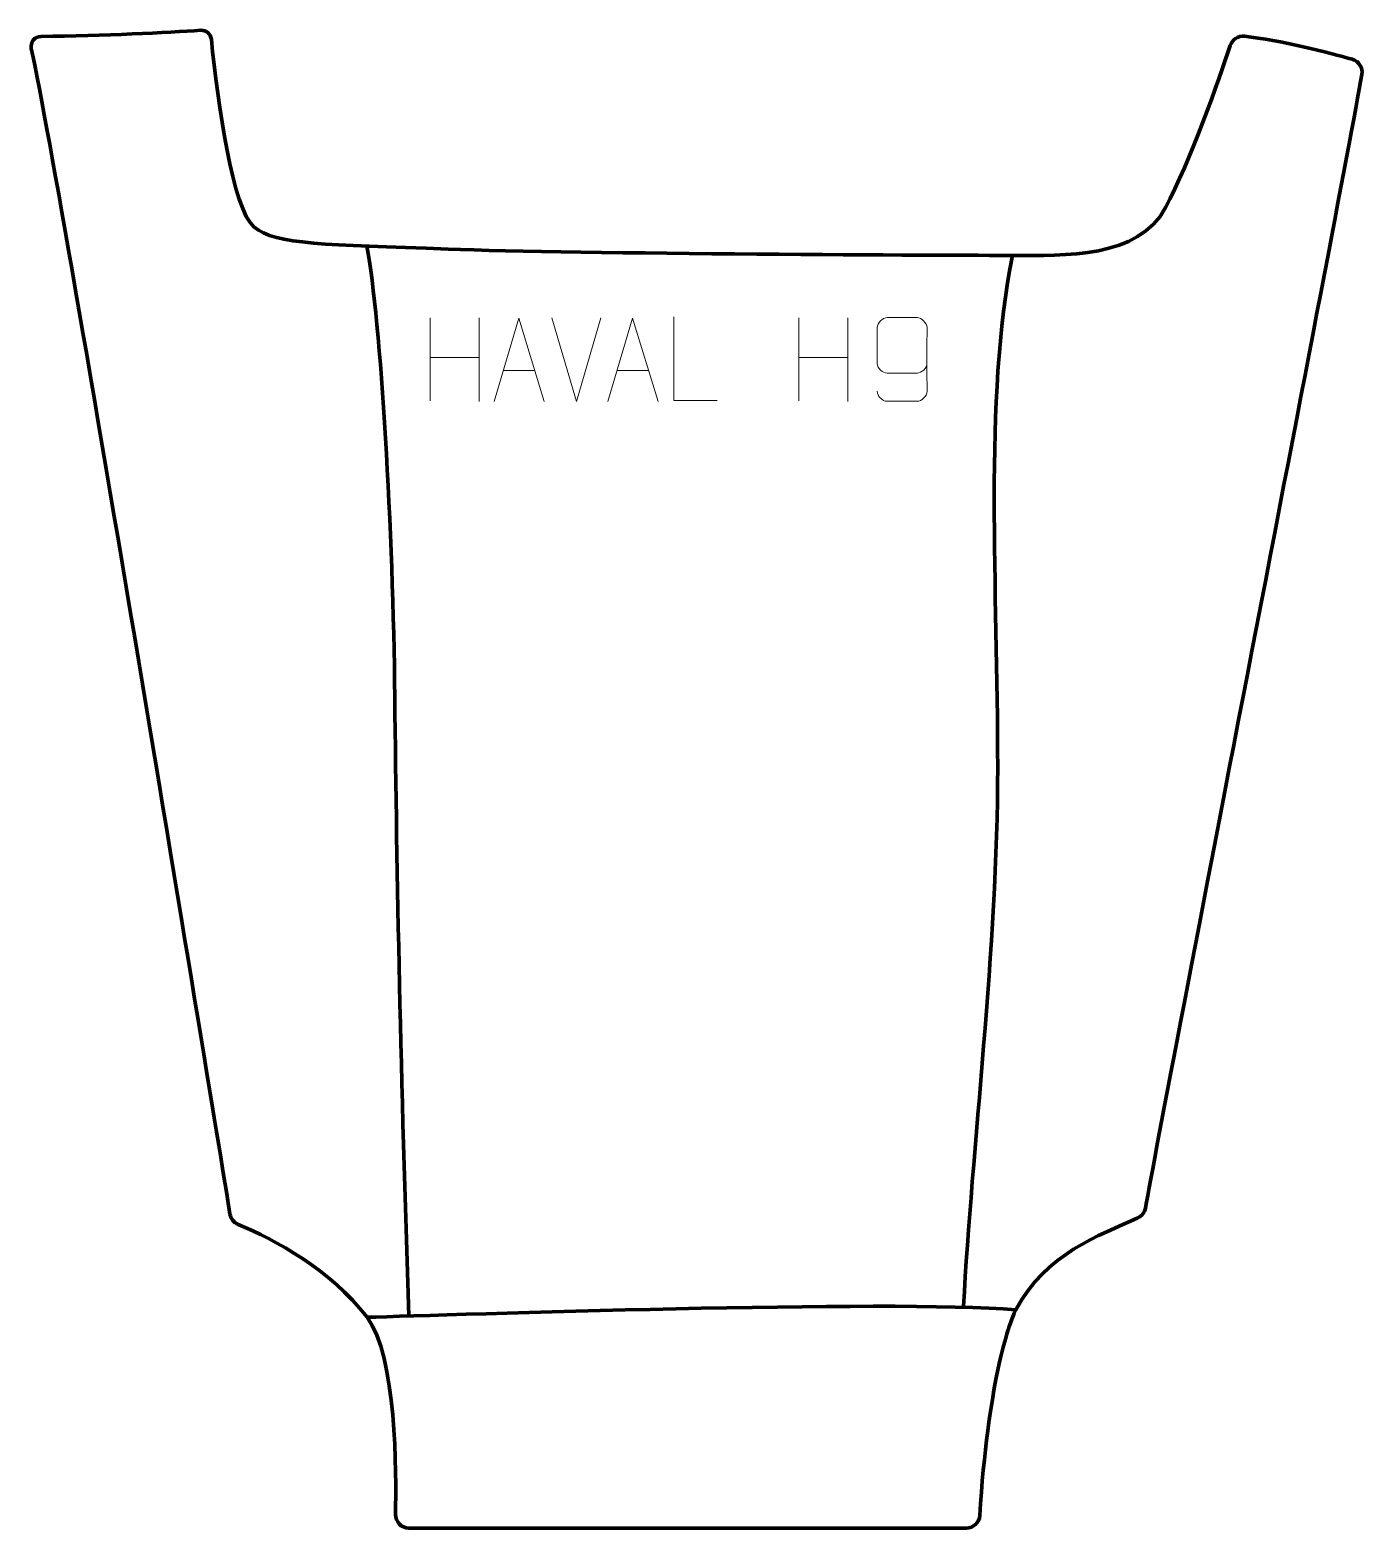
# Model space of a CAD drawing. Header units: millimetres. Extents: x -199 to 199, y -223 to 224.
import ezdxf

# ---------------------------------------------------------------- set-up
doc = ezdxf.new("R2010")
doc.units = ezdxf.units.MM
doc.header["$MEASUREMENT"] = 0
for name, color, linetype in [('layer 1', 7, 'Continuous'), ('layer 2', 7, 'Continuous'), ('layer 3', 7, 'Continuous')]:
    doc.layers.add(name, color=color, linetype=linetype)

msp = doc.modelspace()

# ---------------------------------------------------------------- linework, layer by layer
at = {"layer": 'layer 1', "color": 250, "lineweight": 9}
for points in [[(-79.4706, 137.7077), (-79.4706, 137.7077), (-79.4706, 112.9302), (-79.4706, 112.9302)], [(-64.8273, 137.7077), (-64.8273, 137.7077), (-64.8273, 112.7542), (-64.8273, 112.7542)], [(-35.8468, 112.7541), (-35.8468, 112.7541), (-43.1686, 137.7077), (-43.1686, 137.7077)], [(-28.5249, 137.7077), (-28.5249, 137.7077), (-35.8467, 112.7541), (-35.8467, 112.7541)], [(30.5294, 137.7077), (30.5294, 137.7077), (30.5294, 112.9302), (30.5294, 112.9302)], [(45.1727, 137.7077), (45.1727, 137.7077), (45.1727, 112.7542), (45.1727, 112.7542)], [(-79.4706, 125.8254), (-79.4706, 125.8254), (-64.8273, 125.8258), (-64.8273, 125.8258)], [(30.5294, 125.8254), (30.5294, 125.8254), (45.1727, 125.8258), (45.1727, 125.8258)], [(-57.7145, 121.9236), (-57.7145, 121.9236), (-48.2188, 121.9236), (-48.2188, 121.9236)], [(-23.7145, 121.9236), (-23.7145, 121.9236), (-14.2188, 121.9236), (-14.2188, 121.9236)]]:
    msp.add_open_spline(points, degree=3, dxfattribs=at)
for points, knots in [([(-60.4371, 112.6742), (-60.4371, 112.6742), (-53.0661, 137.6277), (-53.0661, 137.6277), (-53.0661, 137.6277), (-53.0661, 137.6277), (-45.4962, 112.6742), (-45.4962, 112.6742)], [0, 0, 0, 0, 0.33333333, 0.33333333, 0.33333333, 0.33333333, 1, 1, 1, 1]), ([(-26.4371, 112.6742), (-26.4371, 112.6742), (-19.0661, 137.6277), (-19.0661, 137.6277), (-19.0661, 137.6277), (-19.0661, 137.6277), (-11.4962, 112.6742), (-11.4962, 112.6742)], [0, 0, 0, 0, 0.33333333, 0.33333333, 0.33333333, 0.33333333, 1, 1, 1, 1]), ([(6.1903, 113.0017), (6.1903, 113.0017), (-6.7588, 113.0017), (-6.7588, 113.0017), (-6.7588, 113.0017), (-6.7588, 113.0017), (-6.7588, 137.9553), (-6.7588, 137.9553)], [0, 0, 0, 0, 0.33333333, 0.33333333, 0.33333333, 0.33333333, 1, 1, 1, 1]), ([(53.9032, 115.7498), (53.9273, 114.4103), (55.2835, 112.757), (56.8554, 112.7914), (56.8554, 112.7914), (59.8402, 112.7917), (62.8254, 112.7917), (65.8108, 112.7914), (65.8108, 112.7914), (67.0299, 112.7764), (68.7581, 114.214), (68.7631, 115.7498), (68.7631, 115.7498), (68.7628, 122.1102), (68.7628, 128.471), (68.7631, 134.8318), (68.7631, 134.8318), (68.7584, 135.9947), (67.0299, 137.7658), (65.8108, 137.7902), (65.8108, 137.7902), (62.8254, 137.7899), (59.8402, 137.7899), (56.8554, 137.7902), (56.8554, 137.7902), (55.5773, 137.7464), (53.9076, 136.1319), (53.9032, 134.8318), (53.9032, 134.8318), (53.9032, 131.2484), (53.9032, 127.6654), (53.9032, 124.0826), (53.9032, 124.0826), (53.9417, 122.6044), (55.5244, 121.1715), (56.8554, 121.1736), (56.8554, 121.1736), (59.8402, 121.1733), (62.8254, 121.1733), (65.8108, 121.1736), (65.8108, 121.1736), (67.1403, 121.1686), (68.7833, 122.6758), (68.7416, 124.1044)], [0, 0, 0, 0, 0.08333333, 0.08333333, 0.08333333, 0.08333333, 0.16666667, 0.16666667, 0.16666667, 0.16666667, 0.25, 0.25, 0.25, 0.25, 0.33333333, 0.33333333, 0.33333333, 0.33333333, 0.41666667, 0.41666667, 0.41666667, 0.41666667, 0.5, 0.5, 0.5, 0.5, 0.58333333, 0.58333333, 0.58333333, 0.58333333, 0.66666667, 0.66666667, 0.66666667, 0.66666667, 0.75, 0.75, 0.75, 0.75, 0.83333333, 0.83333333, 0.83333333, 0.83333333, 1, 1, 1, 1])]:
    msp.add_open_spline(points, degree=3, knots=knots, dxfattribs=at)
at = {"layer": 'layer 2', "color": 230, "lineweight": 200}
msp.add_open_spline([(-139.2206, -129.835), (-143.6522, -102.6545), (-187.6288, 166.6808), (-198.5109, 218.0533), (-198.5109, 218.0533), (-198.9046, 219.9111), (-197.4942, 221.6581), (-195.5952, 221.6715), (-195.5952, 221.6715), (-176.8663, 221.8033), (-157.7397, 222.8829), (-147.9544, 223.4943), (-147.9544, 223.4943), (-146.3457, 223.5948), (-144.9462, 222.4074), (-144.7846, 220.8037), (-144.7846, 220.8037), (-142.8687, 201.8108), (-138.387, 170.0326), (-132.0822, 164.8238), (-132.0822, 164.8238), (-125.4463, 159.3424), (-110.7331, 159.6309), (-74.0933, 158.1884), (-74.0933, 158.1884), (-37.4538, 156.7456), (78.6676, 156.3131), (94.2467, 156.3131), (94.2467, 156.3131), (109.8258, 156.3131), (131.8959, 155.3033), (139.9738, 170.5939), (139.9738, 170.5939), (147.174, 184.2227), (155.9786, 208.8537), (159.2372, 218.9491), (159.2372, 218.9491), (159.8186, 220.7497), (161.5768, 221.893), (163.4593, 221.7008), (163.4593, 221.7008), (174.0228, 220.6206), (188.9591, 216.7076), (195.6453, 214.8548), (195.6453, 214.8548), (197.6307, 214.3044), (198.8718, 212.338), (198.5162, 210.3089), (198.5162, 210.3089), (191.4804, 170.1363), (139.6577, -95.3594), (133.9702, -127.9818), (133.9702, -127.9818), (133.743, -129.2846), (132.8858, -130.386), (131.6821, -130.9339), (131.6821, -130.9339), (120.2507, -136.1342), (104.1538, -141.5938), (95.3005, -158.3511), (95.3005, -158.3511), (92.9711, -162.7601), (86.897, -181.2393), (84.5104, -219.7475), (84.5104, -219.7475), (84.3799, -221.856), (82.6294, -223.4999), (80.5173, -223.4999), (80.5173, -223.4999), (80.5173, -223.4999), (-85.8295, -223.4999), (-85.8295, -223.4999), (-85.8295, -223.4999), (-88.0767, -223.4999), (-89.8818, -221.651), (-89.83, -219.4042), (-89.83, -219.4042), (-89.5506, -207.3314), (-89.5308, -172.0163), (-98.3277, -160.6046), (-98.3277, -160.6046), (-109.3905, -146.2522), (-125.7724, -137.4783), (-136.8048, -132.8816), (-136.8048, -132.8816), (-138.0833, -132.3489), (-138.9977, -131.2016), (-139.2206, -129.835)], degree=3, knots=[0, 0, 0, 0, 0.04347826, 0.04347826, 0.04347826, 0.04347826, 0.08695652, 0.08695652, 0.08695652, 0.08695652, 0.13043478, 0.13043478, 0.13043478, 0.13043478, 0.17391304, 0.17391304, 0.17391304, 0.17391304, 0.2173913, 0.2173913, 0.2173913, 0.2173913, 0.26086957, 0.26086957, 0.26086957, 0.26086957, 0.30434783, 0.30434783, 0.30434783, 0.30434783, 0.34782609, 0.34782609, 0.34782609, 0.34782609, 0.39130435, 0.39130435, 0.39130435, 0.39130435, 0.43478261, 0.43478261, 0.43478261, 0.43478261, 0.47826087, 0.47826087, 0.47826087, 0.47826087, 0.52173913, 0.52173913, 0.52173913, 0.52173913, 0.56521739, 0.56521739, 0.56521739, 0.56521739, 0.60869565, 0.60869565, 0.60869565, 0.60869565, 0.65217391, 0.65217391, 0.65217391, 0.65217391, 0.69565217, 0.69565217, 0.69565217, 0.69565217, 0.73913043, 0.73913043, 0.73913043, 0.73913043, 0.7826087, 0.7826087, 0.7826087, 0.7826087, 0.82608696, 0.82608696, 0.82608696, 0.82608696, 0.86956522, 0.86956522, 0.86956522, 0.86956522, 0.91304348, 0.91304348, 0.91304348, 0.91304348, 1, 1, 1, 1], dxfattribs=at)
at = {"layer": 'layer 3', "color": 142, "lineweight": 200}
for points in [[(-85.8454, -160.229), (-88.2394, -89.6437), (-89.4981, -28.7289), (-90.0389, 24.4626), (-90.0389, 24.4626), (-90.537, 73.467), (-94.1858, 136.8379), (-98.3874, 159.0911)], [(79.6929, -157.3169), (82.0833, -110.6056), (89.8529, -50.2431), (89.8529, 3.5446), (89.8529, 3.5446), (89.8529, 57.333), (85.6689, 113.213), (94.2467, 156.3128)]]:
    msp.add_open_spline(points, degree=3, knots=[0, 0, 0, 0, 0.33333333, 0.33333333, 0.33333333, 0.33333333, 1, 1, 1, 1], dxfattribs=at)
msp.add_open_spline([(-98.3275, -160.6045), (-73.3046, -159.9113), (57.7178, -155.297), (95.3007, -158.351)], degree=3, dxfattribs=at)

doc.saveas('drawing.dxf')
